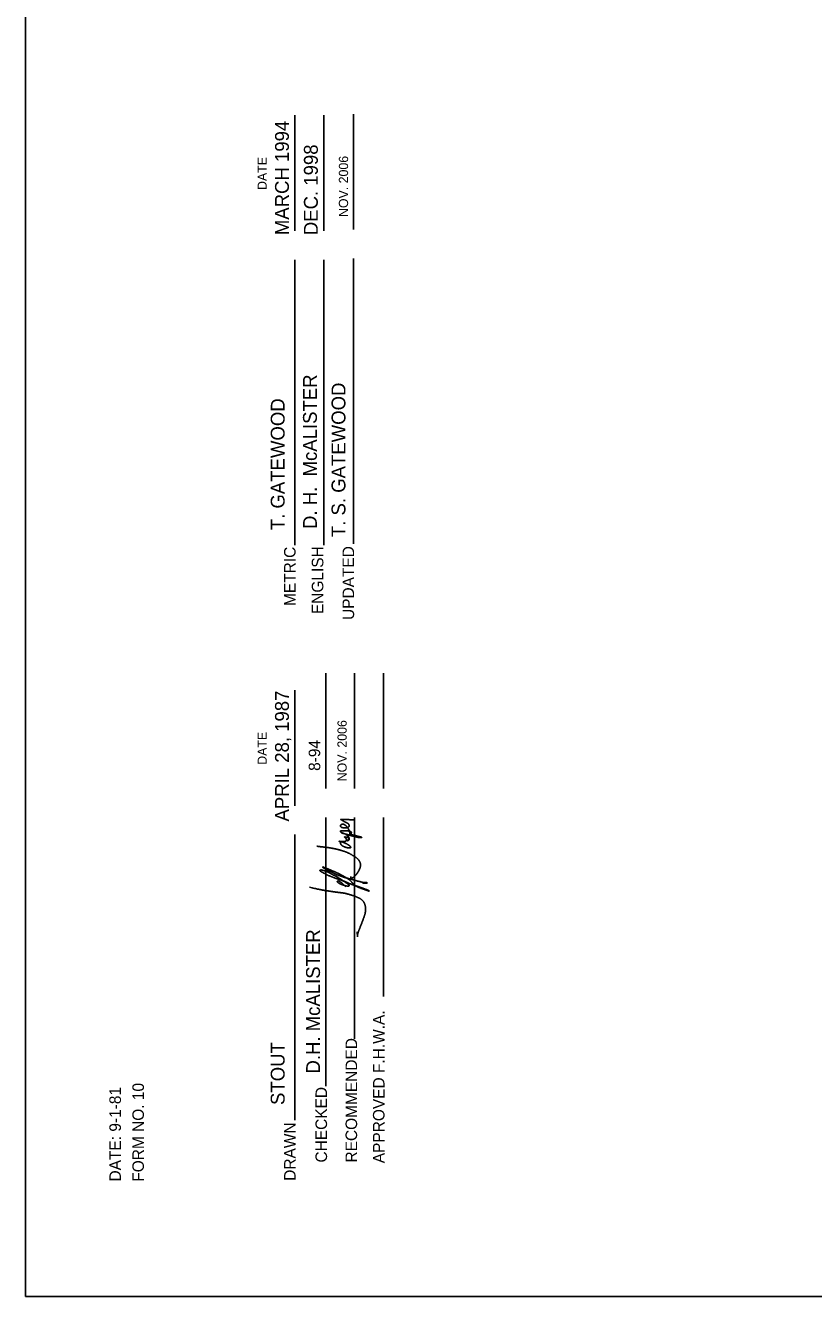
# Model space of a CAD drawing. Extents: x 1000 to 1036.3, y 1000 to 1022.
# Drawn here: x 1000 to 1006.82, y 1000 to 1011 of the extents above; entities that cross this region are included whole.
import ezdxf

# ---------------------------------------------------------------- set-up
doc = ezdxf.new("R2010")
doc.units = 0
doc.layers.add('Level 10', color=7, linetype='Continuous')
doc.layers.add('Level 15', color=7, linetype='Continuous')

msp = doc.modelspace()

# ---------------------------------------------------------------- linework, layer by layer
at = {"layer": 'Level 10'}
for p, q in [((1000, 1000), (1000, 1022)), ((1036, 1000), (1000, 1000))]:
    msp.add_line(p, q, dxfattribs=at)
at = {"layer": 'Level 15'}
for p, q in [((1002.331, 1009.222), (1002.331, 1010.222)), ((1002.581, 1009.222), (1002.581, 1010.222)), ((1002.837, 1009.233), (1002.837, 1010.233)), ((1002.331, 1006.502), (1002.331, 1008.972)), ((1002.581, 1006.502), (1002.581, 1008.972)), ((1002.837, 1006.513), (1002.837, 1008.983)), ((1002.597, 1004.396), (1002.597, 1005.396)), ((1002.847, 1004.396), (1002.847, 1005.396)), ((1003.097, 1004.396), (1003.097, 1005.396)), ((1002.331, 1004.248), (1002.331, 1005.248)), ((1002.597, 1001.82), (1002.597, 1004.146)), ((1002.847, 1002.229), (1002.847, 1004.146)), ((1003.097, 1002.596), (1003.097, 1004.146)), ((1002.331, 1001.528), (1002.331, 1003.998)), ((1002.871, 1003.114), (1002.869, 1003.157))]:
    msp.add_line(p, q, dxfattribs=at)
for points in [[(1002.736, 1004.012), (1002.729, 1004.018), (1002.723, 1004.026), (1002.728, 1004.031), (1002.745, 1004.031), (1002.762, 1004.03), (1002.777, 1004.029), (1002.791, 1004.03), (1002.806, 1004.026), (1002.815, 1004.023), (1002.819, 1004.018), (1002.819, 1004.011), (1002.818, 1004.004), (1002.812, 1003.997), (1002.805, 1003.99), (1002.806, 1004), (1002.805, 1004.019), (1002.8, 1004.037), (1002.791, 1004.051), (1002.778, 1004.069), (1002.764, 1004.081), (1002.751, 1004.089), (1002.74, 1004.088), (1002.729, 1004.084), (1002.724, 1004.074), (1002.727, 1004.066), (1002.737, 1004.059), (1002.748, 1004.057), (1002.763, 1004.057), (1002.776, 1004.057), (1002.789, 1004.059), (1002.8, 1004.066), (1002.801, 1004.079), (1002.794, 1004.09), (1002.78, 1004.1), (1002.763, 1004.107), (1002.745, 1004.119), (1002.728, 1004.127), (1002.727, 1004.129), (1002.738, 1004.128), (1002.767, 1004.128), (1002.787, 1004.128), (1002.818, 1004.126), (1002.85, 1004.127)], [(1002.724, 1003.934), (1002.724, 1003.921), (1002.733, 1003.908), (1002.747, 1003.897), (1002.767, 1003.889), (1002.781, 1003.885), (1002.796, 1003.883), (1002.809, 1003.882), (1002.815, 1003.886), (1002.81, 1003.898), (1002.796, 1003.907), (1002.776, 1003.919), (1002.756, 1003.928), (1002.738, 1003.936), (1002.714, 1003.94), (1002.713, 1003.939), (1002.721, 1003.937), (1002.74, 1003.937), (1002.76, 1003.937), (1002.773, 1003.943), (1002.778, 1003.951), (1002.777, 1003.956), (1002.773, 1003.966), (1002.759, 1003.978), (1002.764, 1003.977), (1002.783, 1003.975), (1002.797, 1003.968), (1002.801, 1003.954), (1002.798, 1003.95), (1002.788, 1003.946), (1002.781, 1003.944), (1002.783, 1003.948), (1002.79, 1003.95), (1002.796, 1003.954), (1002.801, 1003.966), (1002.794, 1003.98), (1002.78, 1003.994), (1002.758, 1004.007), (1002.739, 1004.013), (1002.734, 1004.013), (1002.739, 1004.01), (1002.758, 1004.006), (1002.804, 1003.991), (1002.837, 1003.984), (1002.868, 1003.975), (1002.894, 1003.971), (1002.908, 1003.972), (1002.91, 1003.973), (1002.907, 1003.976), (1002.89, 1003.98), (1002.867, 1003.986), (1002.84, 1003.993), (1002.823, 1003.996), (1002.794, 1003.994)], [(1002.814, 1003.636), (1002.815, 1003.622), (1002.817, 1003.618), (1002.822, 1003.62), (1002.837, 1003.627), (1002.852, 1003.64), (1002.868, 1003.66), (1002.882, 1003.682), (1002.894, 1003.707), (1002.899, 1003.731), (1002.896, 1003.757), (1002.881, 1003.781), (1002.861, 1003.799), (1002.841, 1003.811), (1002.803, 1003.835), (1002.761, 1003.852), (1002.72, 1003.864), (1002.685, 1003.874), (1002.638, 1003.882), (1002.603, 1003.888), (1002.569, 1003.891), (1002.545, 1003.894), (1002.522, 1003.897)], [(1002.77, 1003.547), (1002.742, 1003.577), (1002.719, 1003.591), (1002.705, 1003.599), (1002.697, 1003.593), (1002.698, 1003.588), (1002.705, 1003.581), (1002.722, 1003.571), (1002.744, 1003.563), (1002.771, 1003.554), (1002.789, 1003.551), (1002.799, 1003.553), (1002.8, 1003.56), (1002.791, 1003.569), (1002.751, 1003.597), (1002.696, 1003.631), (1002.647, 1003.658), (1002.606, 1003.679), (1002.574, 1003.688), (1002.56, 1003.692), (1002.552, 1003.691), (1002.547, 1003.69), (1002.55, 1003.682), (1002.565, 1003.672), (1002.594, 1003.658), (1002.624, 1003.642), (1002.655, 1003.631), (1002.69, 1003.617), (1002.73, 1003.604), (1002.777, 1003.586), (1002.811, 1003.57), (1002.867, 1003.552), (1002.908, 1003.537), (1002.95, 1003.522), (1002.973, 1003.513), (1002.973, 1003.508), (1002.964, 1003.511), (1002.928, 1003.524), (1002.892, 1003.536), (1002.86, 1003.551), (1002.846, 1003.56), (1002.83, 1003.577), (1002.814, 1003.597), (1002.796, 1003.611), (1002.753, 1003.638), (1002.706, 1003.663), (1002.667, 1003.679), (1002.619, 1003.699), (1002.581, 1003.716), (1002.572, 1003.719), (1002.571, 1003.714), (1002.587, 1003.704), (1002.619, 1003.686), (1002.653, 1003.67), (1002.689, 1003.653), (1002.731, 1003.637), (1002.757, 1003.628), (1002.794, 1003.618), (1002.842, 1003.604), (1002.88, 1003.594), (1002.923, 1003.583), (1002.948, 1003.583), (1002.955, 1003.581), (1002.955, 1003.577), (1002.946, 1003.577), (1002.932, 1003.576), (1002.92, 1003.577), (1002.9, 1003.592)], [(1002.458, 1003.543), (1002.532, 1003.524), (1002.608, 1003.511), (1002.693, 1003.499), (1002.758, 1003.492), (1002.822, 1003.474), (1002.871, 1003.457), (1002.919, 1003.43), (1002.942, 1003.382), (1002.942, 1003.332), (1002.934, 1003.297), (1002.909, 1003.232), (1002.884, 1003.167), (1002.874, 1003.143), (1002.871, 1003.114)]]:
    msp.add_open_spline(points, degree=2, dxfattribs=at)

# ---------------------------------------------------------------- texts
for s, height, p in [('MARCH 1994', 0.12, (1002.279, 1009.185)), ('DEC. 1998', 0.12, (1002.529, 1009.185)), ('DATE', 0.08, (1002.088, 1009.576)), ('NOV. 2006', 0.08, (1002.791, 1009.342)), (' D. H.  McALISTER', 0.12, (1002.521, 1006.598)), ('T. S. GATEWOOD', 0.12, (1002.768, 1006.572)), ('T. GATEWOOD', 0.12, (1002.242, 1006.632)), ('METRIC', 0.1, (1002.337, 1005.976)), ('ENGLISH', 0.1, (1002.577, 1005.906)), ('UPDATED', 0.1, (1002.843, 1005.855)), ('APRIL 28, 1987', 0.12, (1002.279, 1004.111)), ('NOV. 2006', 0.08, (1002.779, 1004.459)), ('DATE', 0.08, (1002.088, 1004.602)), ('8-94', 0.1, (1002.55, 1004.549)), ('D.H. McALISTER', 0.12, (1002.548, 1001.93)), ('APPROVED F.H.W.A.', 0.1, (1003.106, 1001.154)), ('RECOMMENDED', 0.1, (1002.869, 1001.16)), ('STOUT', 0.12, (1002.242, 1001.658)), ('DATE: 9-1-81', 0.1, (1000.826, 1000.996)), ('FORM NO. 10', 0.1, (1001.025, 1000.994)), ('CHECKED', 0.1, (1002.609, 1001.16)), ('DRAWN', 0.1, (1002.337, 1001.002))]:
    msp.add_text(s, height=height, rotation=90, dxfattribs=at).set_placement(p)

doc.saveas('drawing.dxf')
